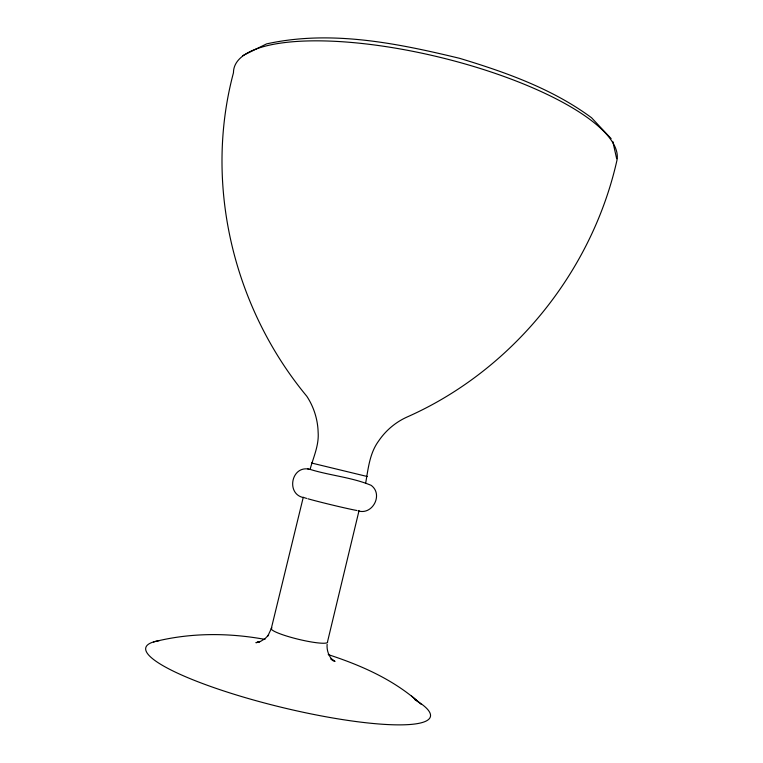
<?xml version="1.0" encoding="UTF-8"?>
<svg xmlns="http://www.w3.org/2000/svg" width="763" height="763" viewBox="0 0 763 763"><rect width="100%" height="100%" fill="white"/><g stroke="black" fill="none" stroke-linecap="round" stroke-linejoin="round"><path stroke-width="1.14" d="M327.127 644.306C326.564 650.353 328.824 656.581 333.231 660.777L331.142 658.717L335.005 661.454L330.98 659.232M365.715 482.836C368.252 468.387 369.683 453.06 378.772 440.804C385.83 430.418 395.768 422.044 407.251 416.941C512.126 370.484 591.859 272.095 616.943 160.335A196.93 59.19 13.6 0 0 431.209 55.251A196.93 59.19 13.6 0 0 233.478 72.704C203.597 184.303 233.43 307.756 306.831 396.293C313.812 406.917 317.761 419.459 318.133 432.173C319.125 445.249 313.431 457.171 310.064 469.388C330.093 475.568 351.867 477.304 371.123 485.325C383.56 494.319 372.582 515.492 358.057 510.848M359.039 510.609L327.537 641.721A29.004 4.034 13.6 0 1 297.293 639.013A29.004 4.034 13.6 0 1 271.952 627.93M242.577 55.737L266.554 43.901C330.732 29.719 396.903 43.176 459.641 58.331C505.917 72.323 552.307 88.756 591.554 117.75L611.144 138.637M153.497 641.95C189.892 632.622 228.089 632.641 264.923 639.375M258.743 642.179L255.891 642.694L260.736 641.292L265.085 638.65L268.624 634.94L267.832 635.941L271.218 628.836L303.273 497.257A28.794 0.782 13.6 0 0 306.631 498.401M257.427 642.16L259.697 642.007M308.338 469.016C291.065 466.298 286.211 493.966 303.302 497.533M310.064 469.388L310.541 469.483L307.804 468.921M312.077 463.17L311.609 463.036L367.232 476.503M328.224 654.606C360.479 665.107 392.516 679.108 418.219 701.731M411.572 696.075L421.109 704.259M612.794 141.441L616.657 158.694M414.834 699.614A146.41 25.99 13.6 0 1 290.398 709.418A146.41 25.99 13.6 0 1 159.324 640.634M356.769 510.466A28.794 0.782 13.6 0 1 333.545 505.325A28.794 0.782 13.6 0 1 307.899 498.773"/></g></svg>
